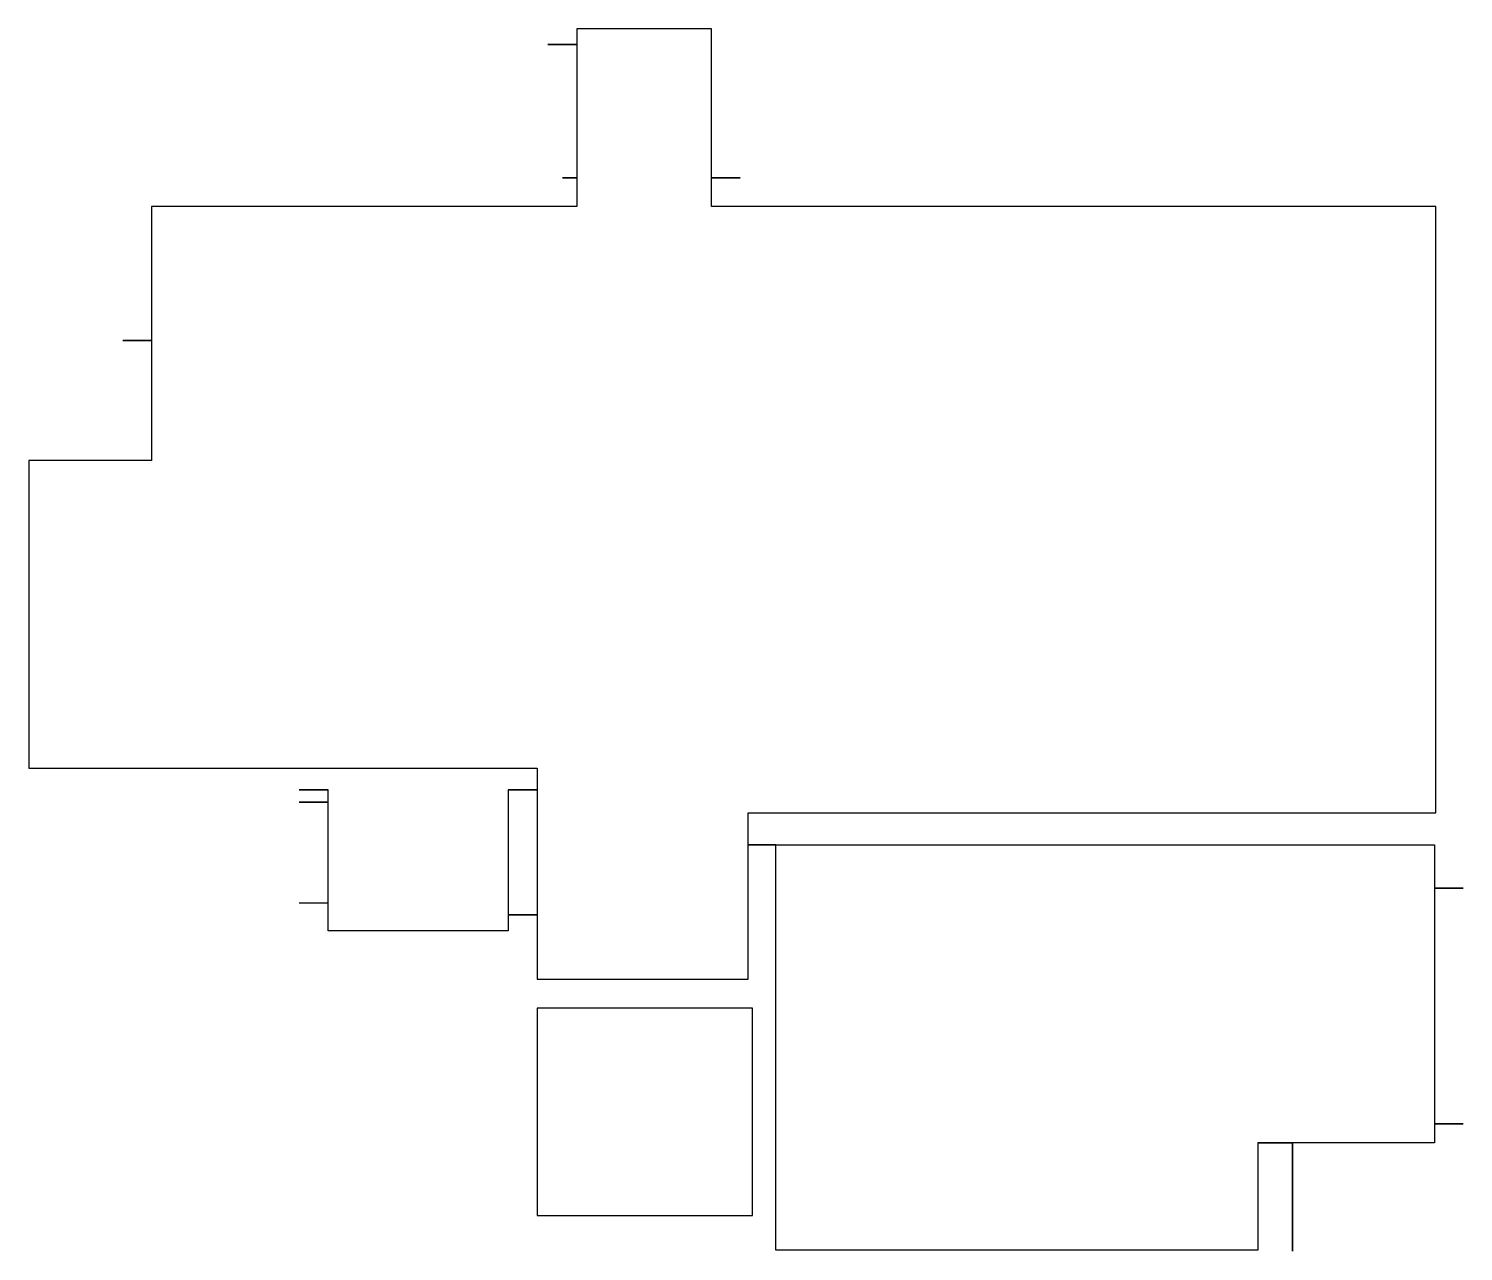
# Model space of a CAD drawing. Header units: millimetres. Extents: x 332171 to 384371, y 54317 to 89920.
# Drawn here: x 367935 to 377854, y 76510 to 84960 of the extents above; entities that cross this region are included whole.
import ezdxf

# ---------------------------------------------------------------- set-up
doc = ezdxf.new("R2010")
doc.units = ezdxf.units.MM
doc.header["$LTSCALE"] = 60

msp = doc.modelspace()

# ---------------------------------------------------------------- linework, layer by layer
msp.add_line((370005, 78915), (369805, 78915))
for points in [[(371450, 78390), (372910, 78390), (372910, 79320), (373100, 79320), (372910, 79320), (372910, 79540), (377665, 79540), (377665, 83730), (372655, 83730), (372655, 83930), (372855, 83930), (372655, 83930), (372655, 84960), (371725, 84960), (371725, 84850), (371525, 84850), (371725, 84850), (371725, 83930), (371625, 83930), (371725, 83930), (371725, 83730), (368785, 83730), (368785, 82805), (368585, 82805), (368785, 82805), (368785, 81975), (367935, 81975), (367935, 79850), (371450, 79850), (371450, 79700), (371250, 79700), (371450, 79700), (371450, 78835), (371250, 78835), (371450, 78835), (371450, 78390)], [(370005, 78724), (370005, 79615), (369805, 79615), (370005, 79615), (370005, 79700), (369805, 79700), (370005, 79700)], [(371250, 79700), (371250, 78724), (370005, 78724)], [(373100, 79320), (377654, 79320), (377654, 79020), (377854, 79020), (377654, 79020), (377654, 77390), (377854, 77390), (377654, 77390), (377654, 77260), (376434, 77260), (376674, 77260), (376674, 76510), (376674, 77260), (376434, 77260), (376434, 76517), (373100, 76517), (373100, 79320)]]:
    msp.add_lwpolyline(points)
msp.add_lwpolyline([(371450, 76758), (372940, 76758), (372940, 78190), (371450, 78190)], close=True)

doc.saveas('drawing.dxf')
